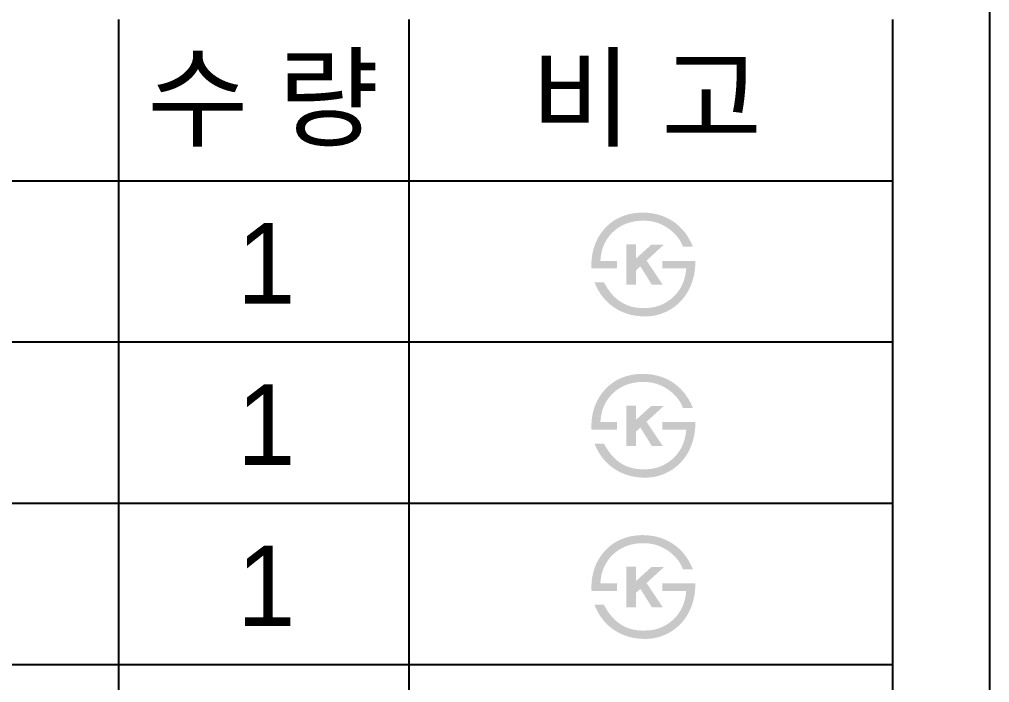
# Model space of a CAD drawing. Header units: millimetres. Extents: x 0 to 3800, y -67 to 2530.
# Drawn here: x 1499.2 to 1800, y 2094.4 to 2300 of the extents above; entities that cross this region are included whole.
import ezdxf
from ezdxf.enums import TextEntityAlignment as Align

# ---------------------------------------------------------------- set-up
doc = ezdxf.new("R2010")
doc.units = ezdxf.units.MM
doc.layers.add('TEXT', color=7, linetype='Continuous')
doc.layers.add('도각라인', color=255, linetype='Continuous')
doc.styles.add('타이틀', font='H2GTRM.TTF', dxfattribs={"height": 25})

msp = doc.modelspace()

# ---------------------------------------------------------------- hatches: boundary and pattern name
at = {"layer": 'TEXT'}
for points in [[(1676.58, 2222.79), (1676.56, 2223.2), (1676.55, 2223.61), (1676.55, 2224.02), (1676.56, 2224.42), (1676.57, 2224.83), (1676.59, 2225.23), (1676.63, 2225.63), (1676.67, 2226.03), (1676.71, 2226.42), (1676.77, 2226.82), (1676.84, 2227.21), (1676.91, 2227.6), (1676.99, 2227.99), (1677.09, 2228.37), (1677.19, 2228.76), (1677.29, 2229.14), (1677.42, 2229.52), (1677.54, 2229.9), (1677.68, 2230.28), (1677.83, 2230.65), (1677.98, 2231.01), (1678.15, 2231.37), (1678.32, 2231.72), (1678.49, 2232.07), (1678.68, 2232.41), (1678.88, 2232.74), (1679.08, 2233.07), (1679.29, 2233.39), (1679.51, 2233.71), (1679.74, 2234.02), (1679.98, 2234.32), (1680.48, 2234.94), (1680.75, 2235.24), (1681.03, 2235.54), (1681.31, 2235.83), (1681.6, 2236.1), (1681.9, 2236.37), (1682.2, 2236.63), (1682.51, 2236.88), (1682.83, 2237.12), (1683.15, 2237.36), (1683.48, 2237.58), (1683.82, 2237.79), (1684.17, 2238), (1684.52, 2238.2), (1684.88, 2238.38), (1685.25, 2238.56), (1685.65, 2238.74), (1686.06, 2238.91), (1686.48, 2239.07), (1686.9, 2239.22), (1687.32, 2239.36), (1687.76, 2239.48), (1688.2, 2239.59), (1688.64, 2239.7), (1689.09, 2239.79), (1689.55, 2239.87), (1690.01, 2239.93), (1690.48, 2239.99), (1690.96, 2240.03), (1691.44, 2240.07), (1691.93, 2240.09), (1692.42, 2240.1), (1693.18, 2240.08), (1693.56, 2240.06), (1693.93, 2240.03), (1694.3, 2240), (1694.66, 2239.96), (1695.02, 2239.91), (1695.38, 2239.86), (1695.73, 2239.8), (1696.08, 2239.74), (1696.42, 2239.66), (1696.76, 2239.59), (1697.1, 2239.5), (1697.43, 2239.41), (1697.76, 2239.32), (1698.09, 2239.21), (1698.41, 2239.1), (1698.73, 2238.99), (1699.04, 2238.87), (1699.35, 2238.74), (1699.66, 2238.6), (1699.96, 2238.46), (1700.26, 2238.31), (1700.56, 2238.16), (1700.85, 2238), (1701.14, 2237.83), (1701.42, 2237.66), (1701.7, 2237.48), (1701.98, 2237.29), (1702.25, 2237.1), (1702.52, 2236.9), (1702.78, 2236.7), (1703.2, 2236.35), (1703.61, 2236), (1704.01, 2235.62), (1704.39, 2235.24), (1704.76, 2234.84), (1705.12, 2234.42), (1705.46, 2234), (1705.79, 2233.56), (1706.11, 2233.1), (1706.42, 2232.63), (1706.72, 2232.15), (1707, 2231.65), (1707.27, 2231.14), (1707.52, 2230.62), (1707.77, 2230.08), (1708, 2229.53), (1708, 2229.53), (1704.9, 2229.53), (1704.9, 2229.53), (1704.84, 2229.71), (1704.77, 2229.88), (1704.7, 2230.06), (1704.63, 2230.23), (1704.56, 2230.4), (1704.48, 2230.57), (1704.39, 2230.74), (1704.3, 2230.91), (1704.21, 2231.08), (1704.12, 2231.25), (1704.02, 2231.41), (1703.91, 2231.58), (1703.81, 2231.74), (1703.7, 2231.91), (1703.58, 2232.07), (1703.46, 2232.23), (1703.34, 2232.39), (1703.21, 2232.55), (1702.95, 2232.87), (1702.67, 2233.19), (1702.37, 2233.5), (1702.06, 2233.81), (1701.73, 2234.11), (1701.39, 2234.41), (1701.03, 2234.71), (1700.8, 2234.89), (1700.57, 2235.06), (1700.33, 2235.23), (1700.1, 2235.39), (1699.86, 2235.54), (1699.62, 2235.69), (1699.38, 2235.84), (1699.13, 2235.97), (1698.89, 2236.11), (1698.64, 2236.23), (1698.39, 2236.35), (1698.14, 2236.47), (1697.88, 2236.58), (1697.63, 2236.68), (1697.37, 2236.78), (1697.11, 2236.88), (1696.85, 2236.96), (1696.58, 2237.05), (1696.32, 2237.12), (1696.05, 2237.19), (1695.78, 2237.26), (1695.51, 2237.32), (1695.24, 2237.37), (1694.96, 2237.42), (1694.69, 2237.46), (1694.41, 2237.5), (1694.13, 2237.53), (1693.84, 2237.55), (1693.56, 2237.57), (1693.27, 2237.59), (1692.99, 2237.6), (1692.7, 2237.6), (1692.35, 2237.6), (1692.01, 2237.59), (1691.67, 2237.57), (1691.33, 2237.55), (1691, 2237.52), (1690.67, 2237.48), (1690.34, 2237.44), (1690.02, 2237.39), (1689.7, 2237.33), (1689.39, 2237.27), (1689.08, 2237.2), (1688.77, 2237.13), (1688.47, 2237.05), (1688.17, 2236.96), (1687.87, 2236.86), (1687.58, 2236.76), (1687.29, 2236.66), (1687.01, 2236.54), (1686.73, 2236.42), (1686.45, 2236.29), (1686.18, 2236.16), (1685.91, 2236.02), (1685.64, 2235.87), (1685.38, 2235.72), (1685.12, 2235.56), (1684.87, 2235.39), (1684.62, 2235.22), (1684.37, 2235.04), (1684.13, 2234.86), (1683.89, 2234.66), (1683.65, 2234.46), (1683.42, 2234.26), (1683.19, 2234.04), (1682.96, 2233.82), (1682.74, 2233.59), (1682.53, 2233.36), (1682.32, 2233.13), (1682.12, 2232.89), (1681.93, 2232.64), (1681.75, 2232.39), (1681.57, 2232.14), (1681.39, 2231.89), (1681.23, 2231.62), (1681.07, 2231.36), (1680.92, 2231.09), (1680.77, 2230.82), (1680.64, 2230.54), (1680.51, 2230.25), (1680.38, 2229.97), (1680.26, 2229.68), (1680.15, 2229.38), (1680.05, 2229.08), (1679.95, 2228.78), (1679.86, 2228.47), (1679.78, 2228.15), (1679.7, 2227.84), (1679.63, 2227.51), (1679.57, 2227.19), (1679.51, 2226.86), (1679.46, 2226.52), (1679.42, 2226.18), (1679.38, 2225.84), (1679.35, 2225.49), (1679.33, 2225.14), (1679.33, 2225.14), (1684.51, 2225.14), (1684.51, 2225.14), (1684.51, 2225.14), (1684.51, 2222.79), (1684.51, 2222.79), (1684.51, 2222.79), (1676.58, 2222.79)], [(1690.34, 2225.83), (1695.14, 2230.18), (1699.01, 2230.18), (1693.64, 2225.23), (1698.67, 2217.72), (1695.29, 2217.72), (1691.73, 2223.43), (1690.34, 2222.19), (1690.34, 2217.72), (1687.39, 2217.72), (1687.39, 2230.29), (1690.34, 2230.29)], [(1708.75, 2225.14), (1708.75, 2224.7), (1708.75, 2224.26), (1708.74, 2223.83), (1708.71, 2223.4), (1708.68, 2222.97), (1708.64, 2222.54), (1708.59, 2222.12), (1708.52, 2221.69), (1708.45, 2221.28), (1708.37, 2220.86), (1708.29, 2220.44), (1708.19, 2220.03), (1708.08, 2219.62), (1707.96, 2219.22), (1707.84, 2218.81), (1707.7, 2218.41), (1707.56, 2218.03), (1707.41, 2217.65), (1707.26, 2217.27), (1707.09, 2216.9), (1706.92, 2216.54), (1706.74, 2216.18), (1706.55, 2215.83), (1706.36, 2215.49), (1706.15, 2215.15), (1705.94, 2214.81), (1705.72, 2214.49), (1705.5, 2214.16), (1705.26, 2213.85), (1705.02, 2213.54), (1704.77, 2213.23), (1704.51, 2212.93), (1704.24, 2212.64), (1703.97, 2212.36), (1703.69, 2212.08), (1703.4, 2211.82), (1703.11, 2211.56), (1702.81, 2211.31), (1702.51, 2211.07), (1702.2, 2210.84), (1701.88, 2210.61), (1701.56, 2210.4), (1701.24, 2210.19), (1700.91, 2209.99), (1700.57, 2209.8), (1700.23, 2209.62), (1699.88, 2209.45), (1699.53, 2209.28), (1699.16, 2209.12), (1698.79, 2208.97), (1698.42, 2208.82), (1698.04, 2208.69), (1697.66, 2208.57), (1697.28, 2208.46), (1696.9, 2208.36), (1696.51, 2208.27), (1696.12, 2208.19), (1695.72, 2208.12), (1695.33, 2208.06), (1694.93, 2208.02), (1694.53, 2207.98), (1694.12, 2207.95), (1693.71, 2207.94), (1693.3, 2207.93), (1692.64, 2207.94), (1691.98, 2207.96), (1691.34, 2208.01), (1690.7, 2208.08), (1690.08, 2208.17), (1689.77, 2208.22), (1689.47, 2208.28), (1689.16, 2208.34), (1688.86, 2208.4), (1688.56, 2208.48), (1688.27, 2208.55), (1687.98, 2208.64), (1687.69, 2208.73), (1687.4, 2208.82), (1687.11, 2208.92), (1686.83, 2209.02), (1686.55, 2209.13), (1686.27, 2209.24), (1686, 2209.36), (1685.73, 2209.48), (1685.46, 2209.61), (1685.19, 2209.75), (1684.92, 2209.89), (1684.66, 2210.03), (1684.4, 2210.18), (1684.15, 2210.34), (1683.62, 2210.67), (1683.36, 2210.85), (1683.1, 2211.03), (1682.85, 2211.22), (1682.6, 2211.41), (1682.35, 2211.61), (1682.11, 2211.81), (1681.87, 2212.02), (1681.64, 2212.24), (1681.41, 2212.45), (1681.19, 2212.68), (1680.97, 2212.9), (1680.75, 2213.14), (1680.54, 2213.37), (1680.34, 2213.62), (1680.13, 2213.86), (1679.94, 2214.12), (1679.74, 2214.37), (1679.55, 2214.63), (1679.37, 2214.9), (1679.19, 2215.17), (1679.01, 2215.45), (1678.84, 2215.73), (1678.67, 2216.02), (1678.51, 2216.31), (1678.35, 2216.61), (1678.19, 2216.91), (1678.04, 2217.21), (1677.75, 2217.84), (1677.48, 2218.49), (1677.48, 2218.49), (1680.43, 2218.49), (1680.43, 2218.49), (1680.66, 2218.06), (1680.89, 2217.65), (1681.13, 2217.25), (1681.38, 2216.86), (1681.62, 2216.48), (1681.88, 2216.11), (1682.14, 2215.75), (1682.4, 2215.41), (1682.67, 2215.08), (1682.94, 2214.76), (1683.22, 2214.45), (1683.51, 2214.15), (1683.8, 2213.87), (1684.1, 2213.6), (1684.4, 2213.33), (1684.7, 2213.08), (1684.93, 2212.91), (1685.16, 2212.74), (1685.39, 2212.58), (1685.63, 2212.43), (1685.86, 2212.28), (1686.1, 2212.14), (1686.35, 2212), (1686.59, 2211.87), (1686.84, 2211.74), (1687.09, 2211.63), (1687.34, 2211.51), (1687.6, 2211.41), (1687.86, 2211.31), (1688.12, 2211.21), (1688.39, 2211.12), (1688.66, 2211.04), (1688.93, 2210.96), (1689.2, 2210.89), (1689.48, 2210.83), (1689.76, 2210.77), (1690.04, 2210.72), (1690.32, 2210.67), (1690.61, 2210.63), (1690.9, 2210.59), (1691.19, 2210.57), (1691.49, 2210.54), (1691.79, 2210.53), (1692.09, 2210.52), (1692.39, 2210.51), (1692.7, 2210.51), (1693.01, 2210.52), (1693.87, 2210.54), (1694.14, 2210.56), (1694.41, 2210.58), (1694.68, 2210.6), (1694.95, 2210.63), (1695.21, 2210.67), (1695.48, 2210.71), (1695.74, 2210.76), (1696, 2210.81), (1696.26, 2210.87), (1696.52, 2210.93), (1696.77, 2211), (1697.03, 2211.08), (1697.28, 2211.16), (1697.53, 2211.25), (1697.78, 2211.34), (1698.02, 2211.44), (1698.27, 2211.54), (1698.51, 2211.65), (1698.75, 2211.76), (1698.99, 2211.88), (1699.23, 2212.01), (1699.47, 2212.14), (1699.7, 2212.27), (1699.94, 2212.42), (1700.17, 2212.56), (1700.4, 2212.72), (1700.63, 2212.88), (1700.85, 2213.04), (1701.08, 2213.21), (1701.3, 2213.38), (1701.56, 2213.6), (1701.81, 2213.82), (1702.05, 2214.05), (1702.28, 2214.28), (1702.51, 2214.51), (1702.73, 2214.76), (1702.94, 2215), (1703.15, 2215.25), (1703.35, 2215.51), (1703.54, 2215.77), (1703.73, 2216.04), (1703.9, 2216.31), (1704.07, 2216.58), (1704.24, 2216.86), (1704.39, 2217.15), (1704.54, 2217.44), (1704.68, 2217.74), (1704.82, 2218.04), (1704.95, 2218.35), (1705.07, 2218.66), (1705.18, 2218.97), (1705.28, 2219.3), (1705.38, 2219.62), (1705.47, 2219.95), (1705.56, 2220.29), (1705.64, 2220.63), (1705.71, 2220.98), (1705.77, 2221.33), (1705.82, 2221.69), (1705.87, 2222.05), (1705.91, 2222.42), (1705.95, 2222.79), (1705.95, 2222.79), (1698.52, 2222.79), (1698.52, 2222.79), (1698.52, 2222.79), (1698.52, 2225.14), (1698.52, 2225.14), (1698.52, 2225.14), (1708.75, 2225.14)], [(1676.58, 2172.79), (1676.56, 2173.2), (1676.55, 2173.61), (1676.55, 2174.02), (1676.56, 2174.42), (1676.57, 2174.83), (1676.59, 2175.23), (1676.63, 2175.63), (1676.67, 2176.03), (1676.71, 2176.42), (1676.77, 2176.82), (1676.84, 2177.21), (1676.91, 2177.6), (1676.99, 2177.99), (1677.09, 2178.37), (1677.19, 2178.76), (1677.29, 2179.14), (1677.42, 2179.52), (1677.54, 2179.9), (1677.68, 2180.28), (1677.83, 2180.65), (1677.98, 2181.01), (1678.15, 2181.37), (1678.32, 2181.72), (1678.49, 2182.07), (1678.68, 2182.41), (1678.88, 2182.74), (1679.08, 2183.07), (1679.29, 2183.39), (1679.51, 2183.71), (1679.74, 2184.02), (1679.98, 2184.32), (1680.48, 2184.94), (1680.75, 2185.24), (1681.03, 2185.54), (1681.31, 2185.83), (1681.6, 2186.1), (1681.9, 2186.37), (1682.2, 2186.63), (1682.51, 2186.88), (1682.83, 2187.12), (1683.15, 2187.36), (1683.48, 2187.58), (1683.82, 2187.79), (1684.17, 2188), (1684.52, 2188.2), (1684.88, 2188.38), (1685.25, 2188.56), (1685.65, 2188.74), (1686.06, 2188.91), (1686.48, 2189.07), (1686.9, 2189.22), (1687.32, 2189.36), (1687.76, 2189.48), (1688.2, 2189.59), (1688.64, 2189.7), (1689.09, 2189.79), (1689.55, 2189.87), (1690.01, 2189.93), (1690.48, 2189.99), (1690.96, 2190.03), (1691.44, 2190.07), (1691.93, 2190.09), (1692.42, 2190.1), (1693.18, 2190.08), (1693.56, 2190.06), (1693.93, 2190.03), (1694.3, 2190), (1694.66, 2189.96), (1695.02, 2189.91), (1695.38, 2189.86), (1695.73, 2189.8), (1696.08, 2189.74), (1696.42, 2189.66), (1696.76, 2189.59), (1697.1, 2189.5), (1697.43, 2189.41), (1697.76, 2189.32), (1698.09, 2189.21), (1698.41, 2189.1), (1698.73, 2188.99), (1699.04, 2188.87), (1699.35, 2188.74), (1699.66, 2188.6), (1699.96, 2188.46), (1700.26, 2188.31), (1700.56, 2188.16), (1700.85, 2188), (1701.14, 2187.83), (1701.42, 2187.66), (1701.7, 2187.48), (1701.98, 2187.29), (1702.25, 2187.1), (1702.52, 2186.9), (1702.78, 2186.7), (1703.2, 2186.35), (1703.61, 2186), (1704.01, 2185.62), (1704.39, 2185.24), (1704.76, 2184.84), (1705.12, 2184.42), (1705.46, 2184), (1705.79, 2183.56), (1706.11, 2183.1), (1706.42, 2182.63), (1706.72, 2182.15), (1707, 2181.65), (1707.27, 2181.14), (1707.52, 2180.62), (1707.77, 2180.08), (1708, 2179.53), (1708, 2179.53), (1704.9, 2179.53), (1704.9, 2179.53), (1704.84, 2179.71), (1704.77, 2179.88), (1704.7, 2180.06), (1704.63, 2180.23), (1704.56, 2180.4), (1704.48, 2180.57), (1704.39, 2180.74), (1704.3, 2180.91), (1704.21, 2181.08), (1704.12, 2181.25), (1704.02, 2181.41), (1703.91, 2181.58), (1703.81, 2181.74), (1703.7, 2181.91), (1703.58, 2182.07), (1703.46, 2182.23), (1703.34, 2182.39), (1703.21, 2182.55), (1702.95, 2182.87), (1702.67, 2183.19), (1702.37, 2183.5), (1702.06, 2183.81), (1701.73, 2184.11), (1701.39, 2184.41), (1701.03, 2184.71), (1700.8, 2184.89), (1700.57, 2185.06), (1700.33, 2185.23), (1700.1, 2185.39), (1699.86, 2185.54), (1699.62, 2185.69), (1699.38, 2185.84), (1699.13, 2185.97), (1698.89, 2186.11), (1698.64, 2186.23), (1698.39, 2186.35), (1698.14, 2186.47), (1697.88, 2186.58), (1697.63, 2186.68), (1697.37, 2186.78), (1697.11, 2186.88), (1696.85, 2186.96), (1696.58, 2187.05), (1696.32, 2187.12), (1696.05, 2187.19), (1695.78, 2187.26), (1695.51, 2187.32), (1695.24, 2187.37), (1694.96, 2187.42), (1694.69, 2187.46), (1694.41, 2187.5), (1694.13, 2187.53), (1693.84, 2187.55), (1693.56, 2187.57), (1693.27, 2187.59), (1692.99, 2187.6), (1692.7, 2187.6), (1692.35, 2187.6), (1692.01, 2187.59), (1691.67, 2187.57), (1691.33, 2187.55), (1691, 2187.52), (1690.67, 2187.48), (1690.34, 2187.44), (1690.02, 2187.39), (1689.7, 2187.33), (1689.39, 2187.27), (1689.08, 2187.2), (1688.77, 2187.13), (1688.47, 2187.05), (1688.17, 2186.96), (1687.87, 2186.86), (1687.58, 2186.76), (1687.29, 2186.66), (1687.01, 2186.54), (1686.73, 2186.42), (1686.45, 2186.29), (1686.18, 2186.16), (1685.91, 2186.02), (1685.64, 2185.87), (1685.38, 2185.72), (1685.12, 2185.56), (1684.87, 2185.39), (1684.62, 2185.22), (1684.37, 2185.04), (1684.13, 2184.86), (1683.89, 2184.66), (1683.65, 2184.46), (1683.42, 2184.26), (1683.19, 2184.04), (1682.96, 2183.82), (1682.74, 2183.59), (1682.53, 2183.36), (1682.32, 2183.13), (1682.12, 2182.89), (1681.93, 2182.64), (1681.75, 2182.39), (1681.57, 2182.14), (1681.39, 2181.89), (1681.23, 2181.62), (1681.07, 2181.36), (1680.92, 2181.09), (1680.77, 2180.82), (1680.64, 2180.54), (1680.51, 2180.25), (1680.38, 2179.97), (1680.26, 2179.68), (1680.15, 2179.38), (1680.05, 2179.08), (1679.95, 2178.78), (1679.86, 2178.47), (1679.78, 2178.15), (1679.7, 2177.84), (1679.63, 2177.51), (1679.57, 2177.19), (1679.51, 2176.86), (1679.46, 2176.52), (1679.42, 2176.18), (1679.38, 2175.84), (1679.35, 2175.49), (1679.33, 2175.14), (1679.33, 2175.14), (1684.51, 2175.14), (1684.51, 2175.14), (1684.51, 2175.14), (1684.51, 2172.79), (1684.51, 2172.79), (1684.51, 2172.79), (1676.58, 2172.79)], [(1690.34, 2175.83), (1695.14, 2180.18), (1699.01, 2180.18), (1693.64, 2175.23), (1698.67, 2167.72), (1695.29, 2167.72), (1691.73, 2173.43), (1690.34, 2172.19), (1690.34, 2167.72), (1687.39, 2167.72), (1687.39, 2180.29), (1690.34, 2180.29)], [(1708.75, 2175.14), (1708.75, 2174.7), (1708.75, 2174.26), (1708.74, 2173.83), (1708.71, 2173.4), (1708.68, 2172.97), (1708.64, 2172.54), (1708.59, 2172.12), (1708.52, 2171.69), (1708.45, 2171.28), (1708.37, 2170.86), (1708.29, 2170.44), (1708.19, 2170.03), (1708.08, 2169.62), (1707.96, 2169.22), (1707.84, 2168.81), (1707.7, 2168.41), (1707.56, 2168.03), (1707.41, 2167.65), (1707.26, 2167.27), (1707.09, 2166.9), (1706.92, 2166.54), (1706.74, 2166.18), (1706.55, 2165.83), (1706.36, 2165.49), (1706.15, 2165.15), (1705.94, 2164.81), (1705.72, 2164.49), (1705.5, 2164.16), (1705.26, 2163.85), (1705.02, 2163.54), (1704.77, 2163.23), (1704.51, 2162.93), (1704.24, 2162.64), (1703.97, 2162.36), (1703.69, 2162.08), (1703.4, 2161.82), (1703.11, 2161.56), (1702.81, 2161.31), (1702.51, 2161.07), (1702.2, 2160.84), (1701.88, 2160.61), (1701.56, 2160.4), (1701.24, 2160.19), (1700.91, 2159.99), (1700.57, 2159.8), (1700.23, 2159.62), (1699.88, 2159.45), (1699.53, 2159.28), (1699.16, 2159.12), (1698.79, 2158.97), (1698.42, 2158.82), (1698.04, 2158.69), (1697.66, 2158.57), (1697.28, 2158.46), (1696.9, 2158.36), (1696.51, 2158.27), (1696.12, 2158.19), (1695.72, 2158.12), (1695.33, 2158.06), (1694.93, 2158.02), (1694.53, 2157.98), (1694.12, 2157.95), (1693.71, 2157.94), (1693.3, 2157.93), (1692.64, 2157.94), (1691.98, 2157.96), (1691.34, 2158.01), (1690.7, 2158.08), (1690.08, 2158.17), (1689.77, 2158.22), (1689.47, 2158.28), (1689.16, 2158.34), (1688.86, 2158.4), (1688.56, 2158.48), (1688.27, 2158.55), (1687.98, 2158.64), (1687.69, 2158.73), (1687.4, 2158.82), (1687.11, 2158.92), (1686.83, 2159.02), (1686.55, 2159.13), (1686.27, 2159.24), (1686, 2159.36), (1685.73, 2159.48), (1685.46, 2159.61), (1685.19, 2159.75), (1684.92, 2159.89), (1684.66, 2160.03), (1684.4, 2160.18), (1684.15, 2160.34), (1683.62, 2160.67), (1683.36, 2160.85), (1683.1, 2161.03), (1682.85, 2161.22), (1682.6, 2161.41), (1682.35, 2161.61), (1682.11, 2161.81), (1681.87, 2162.02), (1681.64, 2162.24), (1681.41, 2162.45), (1681.19, 2162.68), (1680.97, 2162.9), (1680.75, 2163.14), (1680.54, 2163.37), (1680.34, 2163.62), (1680.13, 2163.86), (1679.94, 2164.12), (1679.74, 2164.37), (1679.55, 2164.63), (1679.37, 2164.9), (1679.19, 2165.17), (1679.01, 2165.45), (1678.84, 2165.73), (1678.67, 2166.02), (1678.51, 2166.31), (1678.35, 2166.61), (1678.19, 2166.91), (1678.04, 2167.21), (1677.75, 2167.84), (1677.48, 2168.49), (1677.48, 2168.49), (1680.43, 2168.49), (1680.43, 2168.49), (1680.66, 2168.06), (1680.89, 2167.65), (1681.13, 2167.25), (1681.38, 2166.86), (1681.62, 2166.48), (1681.88, 2166.11), (1682.14, 2165.75), (1682.4, 2165.41), (1682.67, 2165.08), (1682.94, 2164.76), (1683.22, 2164.45), (1683.51, 2164.15), (1683.8, 2163.87), (1684.1, 2163.6), (1684.4, 2163.33), (1684.7, 2163.08), (1684.93, 2162.91), (1685.16, 2162.74), (1685.39, 2162.58), (1685.63, 2162.43), (1685.86, 2162.28), (1686.1, 2162.14), (1686.35, 2162), (1686.59, 2161.87), (1686.84, 2161.74), (1687.09, 2161.63), (1687.34, 2161.51), (1687.6, 2161.41), (1687.86, 2161.31), (1688.12, 2161.21), (1688.39, 2161.12), (1688.66, 2161.04), (1688.93, 2160.96), (1689.2, 2160.89), (1689.48, 2160.83), (1689.76, 2160.77), (1690.04, 2160.72), (1690.32, 2160.67), (1690.61, 2160.63), (1690.9, 2160.59), (1691.19, 2160.57), (1691.49, 2160.54), (1691.79, 2160.53), (1692.09, 2160.52), (1692.39, 2160.51), (1692.7, 2160.51), (1693.01, 2160.52), (1693.87, 2160.54), (1694.14, 2160.56), (1694.41, 2160.58), (1694.68, 2160.6), (1694.95, 2160.63), (1695.21, 2160.67), (1695.48, 2160.71), (1695.74, 2160.76), (1696, 2160.81), (1696.26, 2160.87), (1696.52, 2160.93), (1696.77, 2161), (1697.03, 2161.08), (1697.28, 2161.16), (1697.53, 2161.25), (1697.78, 2161.34), (1698.02, 2161.44), (1698.27, 2161.54), (1698.51, 2161.65), (1698.75, 2161.76), (1698.99, 2161.88), (1699.23, 2162.01), (1699.47, 2162.14), (1699.7, 2162.27), (1699.94, 2162.42), (1700.17, 2162.56), (1700.4, 2162.72), (1700.63, 2162.88), (1700.85, 2163.04), (1701.08, 2163.21), (1701.3, 2163.38), (1701.56, 2163.6), (1701.81, 2163.82), (1702.05, 2164.05), (1702.28, 2164.28), (1702.51, 2164.51), (1702.73, 2164.76), (1702.94, 2165), (1703.15, 2165.25), (1703.35, 2165.51), (1703.54, 2165.77), (1703.73, 2166.04), (1703.9, 2166.31), (1704.07, 2166.58), (1704.24, 2166.86), (1704.39, 2167.15), (1704.54, 2167.44), (1704.68, 2167.74), (1704.82, 2168.04), (1704.95, 2168.35), (1705.07, 2168.66), (1705.18, 2168.97), (1705.28, 2169.3), (1705.38, 2169.62), (1705.47, 2169.95), (1705.56, 2170.29), (1705.64, 2170.63), (1705.71, 2170.98), (1705.77, 2171.33), (1705.82, 2171.69), (1705.87, 2172.05), (1705.91, 2172.42), (1705.95, 2172.79), (1705.95, 2172.79), (1698.52, 2172.79), (1698.52, 2172.79), (1698.52, 2172.79), (1698.52, 2175.14), (1698.52, 2175.14), (1698.52, 2175.14), (1708.75, 2175.14)], [(1676.58, 2122.79), (1676.56, 2123.2), (1676.55, 2123.61), (1676.55, 2124.02), (1676.56, 2124.42), (1676.57, 2124.83), (1676.59, 2125.23), (1676.63, 2125.63), (1676.67, 2126.03), (1676.71, 2126.42), (1676.77, 2126.82), (1676.84, 2127.21), (1676.91, 2127.6), (1676.99, 2127.99), (1677.09, 2128.37), (1677.19, 2128.76), (1677.29, 2129.14), (1677.42, 2129.52), (1677.54, 2129.9), (1677.68, 2130.28), (1677.83, 2130.65), (1677.98, 2131.01), (1678.15, 2131.37), (1678.32, 2131.72), (1678.49, 2132.07), (1678.68, 2132.41), (1678.88, 2132.74), (1679.08, 2133.07), (1679.29, 2133.39), (1679.51, 2133.71), (1679.74, 2134.02), (1679.98, 2134.32), (1680.48, 2134.94), (1680.75, 2135.24), (1681.03, 2135.54), (1681.31, 2135.83), (1681.6, 2136.1), (1681.9, 2136.37), (1682.2, 2136.63), (1682.51, 2136.88), (1682.83, 2137.12), (1683.15, 2137.36), (1683.48, 2137.58), (1683.82, 2137.79), (1684.17, 2138), (1684.52, 2138.2), (1684.88, 2138.38), (1685.25, 2138.56), (1685.65, 2138.74), (1686.06, 2138.91), (1686.48, 2139.07), (1686.9, 2139.22), (1687.32, 2139.36), (1687.76, 2139.48), (1688.2, 2139.59), (1688.64, 2139.7), (1689.09, 2139.79), (1689.55, 2139.87), (1690.01, 2139.93), (1690.48, 2139.99), (1690.96, 2140.03), (1691.44, 2140.07), (1691.93, 2140.09), (1692.42, 2140.1), (1693.18, 2140.08), (1693.56, 2140.06), (1693.93, 2140.03), (1694.3, 2140), (1694.66, 2139.96), (1695.02, 2139.91), (1695.38, 2139.86), (1695.73, 2139.8), (1696.08, 2139.74), (1696.42, 2139.66), (1696.76, 2139.59), (1697.1, 2139.5), (1697.43, 2139.41), (1697.76, 2139.32), (1698.09, 2139.21), (1698.41, 2139.1), (1698.73, 2138.99), (1699.04, 2138.87), (1699.35, 2138.74), (1699.66, 2138.6), (1699.96, 2138.46), (1700.26, 2138.31), (1700.56, 2138.16), (1700.85, 2138), (1701.14, 2137.83), (1701.42, 2137.66), (1701.7, 2137.48), (1701.98, 2137.29), (1702.25, 2137.1), (1702.52, 2136.9), (1702.78, 2136.7), (1703.2, 2136.35), (1703.61, 2136), (1704.01, 2135.62), (1704.39, 2135.24), (1704.76, 2134.84), (1705.12, 2134.42), (1705.46, 2134), (1705.79, 2133.56), (1706.11, 2133.1), (1706.42, 2132.63), (1706.72, 2132.15), (1707, 2131.65), (1707.27, 2131.14), (1707.52, 2130.62), (1707.77, 2130.08), (1708, 2129.53), (1708, 2129.53), (1704.9, 2129.53), (1704.9, 2129.53), (1704.84, 2129.71), (1704.77, 2129.88), (1704.7, 2130.06), (1704.63, 2130.23), (1704.56, 2130.4), (1704.48, 2130.57), (1704.39, 2130.74), (1704.3, 2130.91), (1704.21, 2131.08), (1704.12, 2131.25), (1704.02, 2131.41), (1703.91, 2131.58), (1703.81, 2131.74), (1703.7, 2131.91), (1703.58, 2132.07), (1703.46, 2132.23), (1703.34, 2132.39), (1703.21, 2132.55), (1702.95, 2132.87), (1702.67, 2133.19), (1702.37, 2133.5), (1702.06, 2133.81), (1701.73, 2134.11), (1701.39, 2134.41), (1701.03, 2134.71), (1700.8, 2134.89), (1700.57, 2135.06), (1700.33, 2135.23), (1700.1, 2135.39), (1699.86, 2135.54), (1699.62, 2135.69), (1699.38, 2135.84), (1699.13, 2135.97), (1698.89, 2136.11), (1698.64, 2136.23), (1698.39, 2136.35), (1698.14, 2136.47), (1697.88, 2136.58), (1697.63, 2136.68), (1697.37, 2136.78), (1697.11, 2136.88), (1696.85, 2136.96), (1696.58, 2137.05), (1696.32, 2137.12), (1696.05, 2137.19), (1695.78, 2137.26), (1695.51, 2137.32), (1695.24, 2137.37), (1694.96, 2137.42), (1694.69, 2137.46), (1694.41, 2137.5), (1694.13, 2137.53), (1693.84, 2137.55), (1693.56, 2137.57), (1693.27, 2137.59), (1692.99, 2137.6), (1692.7, 2137.6), (1692.35, 2137.6), (1692.01, 2137.59), (1691.67, 2137.57), (1691.33, 2137.55), (1691, 2137.52), (1690.67, 2137.48), (1690.34, 2137.44), (1690.02, 2137.39), (1689.7, 2137.33), (1689.39, 2137.27), (1689.08, 2137.2), (1688.77, 2137.13), (1688.47, 2137.05), (1688.17, 2136.96), (1687.87, 2136.86), (1687.58, 2136.76), (1687.29, 2136.66), (1687.01, 2136.54), (1686.73, 2136.42), (1686.45, 2136.29), (1686.18, 2136.16), (1685.91, 2136.02), (1685.64, 2135.87), (1685.38, 2135.72), (1685.12, 2135.56), (1684.87, 2135.39), (1684.62, 2135.22), (1684.37, 2135.04), (1684.13, 2134.86), (1683.89, 2134.66), (1683.65, 2134.46), (1683.42, 2134.26), (1683.19, 2134.04), (1682.96, 2133.82), (1682.74, 2133.59), (1682.53, 2133.36), (1682.32, 2133.13), (1682.12, 2132.89), (1681.93, 2132.64), (1681.75, 2132.39), (1681.57, 2132.14), (1681.39, 2131.89), (1681.23, 2131.62), (1681.07, 2131.36), (1680.92, 2131.09), (1680.77, 2130.82), (1680.64, 2130.54), (1680.51, 2130.25), (1680.38, 2129.97), (1680.26, 2129.68), (1680.15, 2129.38), (1680.05, 2129.08), (1679.95, 2128.78), (1679.86, 2128.47), (1679.78, 2128.15), (1679.7, 2127.84), (1679.63, 2127.51), (1679.57, 2127.19), (1679.51, 2126.86), (1679.46, 2126.52), (1679.42, 2126.18), (1679.38, 2125.84), (1679.35, 2125.49), (1679.33, 2125.14), (1679.33, 2125.14), (1684.51, 2125.14), (1684.51, 2125.14), (1684.51, 2125.14), (1684.51, 2122.79), (1684.51, 2122.79), (1684.51, 2122.79), (1676.58, 2122.79)], [(1690.34, 2125.83), (1695.14, 2130.18), (1699.01, 2130.18), (1693.64, 2125.23), (1698.67, 2117.72), (1695.29, 2117.72), (1691.73, 2123.43), (1690.34, 2122.19), (1690.34, 2117.72), (1687.39, 2117.72), (1687.39, 2130.29), (1690.34, 2130.29)], [(1708.75, 2125.14), (1708.75, 2124.7), (1708.75, 2124.26), (1708.74, 2123.83), (1708.71, 2123.4), (1708.68, 2122.97), (1708.64, 2122.54), (1708.59, 2122.12), (1708.52, 2121.69), (1708.45, 2121.28), (1708.37, 2120.86), (1708.29, 2120.44), (1708.19, 2120.03), (1708.08, 2119.62), (1707.96, 2119.22), (1707.84, 2118.81), (1707.7, 2118.41), (1707.56, 2118.03), (1707.41, 2117.65), (1707.26, 2117.27), (1707.09, 2116.9), (1706.92, 2116.54), (1706.74, 2116.18), (1706.55, 2115.83), (1706.36, 2115.49), (1706.15, 2115.15), (1705.94, 2114.81), (1705.72, 2114.49), (1705.5, 2114.16), (1705.26, 2113.85), (1705.02, 2113.54), (1704.77, 2113.23), (1704.51, 2112.93), (1704.24, 2112.64), (1703.97, 2112.36), (1703.69, 2112.08), (1703.4, 2111.82), (1703.11, 2111.56), (1702.81, 2111.31), (1702.51, 2111.07), (1702.2, 2110.84), (1701.88, 2110.61), (1701.56, 2110.4), (1701.24, 2110.19), (1700.91, 2109.99), (1700.57, 2109.8), (1700.23, 2109.62), (1699.88, 2109.45), (1699.53, 2109.28), (1699.16, 2109.12), (1698.79, 2108.97), (1698.42, 2108.82), (1698.04, 2108.69), (1697.66, 2108.57), (1697.28, 2108.46), (1696.9, 2108.36), (1696.51, 2108.27), (1696.12, 2108.19), (1695.72, 2108.12), (1695.33, 2108.06), (1694.93, 2108.02), (1694.53, 2107.98), (1694.12, 2107.95), (1693.71, 2107.94), (1693.3, 2107.93), (1692.64, 2107.94), (1691.98, 2107.96), (1691.34, 2108.01), (1690.7, 2108.08), (1690.08, 2108.17), (1689.77, 2108.22), (1689.47, 2108.28), (1689.16, 2108.34), (1688.86, 2108.4), (1688.56, 2108.48), (1688.27, 2108.55), (1687.98, 2108.64), (1687.69, 2108.73), (1687.4, 2108.82), (1687.11, 2108.92), (1686.83, 2109.02), (1686.55, 2109.13), (1686.27, 2109.24), (1686, 2109.36), (1685.73, 2109.48), (1685.46, 2109.61), (1685.19, 2109.75), (1684.92, 2109.89), (1684.66, 2110.03), (1684.4, 2110.18), (1684.15, 2110.34), (1683.62, 2110.67), (1683.36, 2110.85), (1683.1, 2111.03), (1682.85, 2111.22), (1682.6, 2111.41), (1682.35, 2111.61), (1682.11, 2111.81), (1681.87, 2112.02), (1681.64, 2112.24), (1681.41, 2112.45), (1681.19, 2112.68), (1680.97, 2112.9), (1680.75, 2113.14), (1680.54, 2113.37), (1680.34, 2113.62), (1680.13, 2113.86), (1679.94, 2114.12), (1679.74, 2114.37), (1679.55, 2114.63), (1679.37, 2114.9), (1679.19, 2115.17), (1679.01, 2115.45), (1678.84, 2115.73), (1678.67, 2116.02), (1678.51, 2116.31), (1678.35, 2116.61), (1678.19, 2116.91), (1678.04, 2117.21), (1677.75, 2117.84), (1677.48, 2118.49), (1677.48, 2118.49), (1680.43, 2118.49), (1680.43, 2118.49), (1680.66, 2118.06), (1680.89, 2117.65), (1681.13, 2117.25), (1681.38, 2116.86), (1681.62, 2116.48), (1681.88, 2116.11), (1682.14, 2115.75), (1682.4, 2115.41), (1682.67, 2115.08), (1682.94, 2114.76), (1683.22, 2114.45), (1683.51, 2114.15), (1683.8, 2113.87), (1684.1, 2113.6), (1684.4, 2113.33), (1684.7, 2113.08), (1684.93, 2112.91), (1685.16, 2112.74), (1685.39, 2112.58), (1685.63, 2112.43), (1685.86, 2112.28), (1686.1, 2112.14), (1686.35, 2112), (1686.59, 2111.87), (1686.84, 2111.74), (1687.09, 2111.63), (1687.34, 2111.51), (1687.6, 2111.41), (1687.86, 2111.31), (1688.12, 2111.21), (1688.39, 2111.12), (1688.66, 2111.04), (1688.93, 2110.96), (1689.2, 2110.89), (1689.48, 2110.83), (1689.76, 2110.77), (1690.04, 2110.72), (1690.32, 2110.67), (1690.61, 2110.63), (1690.9, 2110.59), (1691.19, 2110.57), (1691.49, 2110.54), (1691.79, 2110.53), (1692.09, 2110.52), (1692.39, 2110.51), (1692.7, 2110.51), (1693.01, 2110.52), (1693.87, 2110.54), (1694.14, 2110.56), (1694.41, 2110.58), (1694.68, 2110.6), (1694.95, 2110.63), (1695.21, 2110.67), (1695.48, 2110.71), (1695.74, 2110.76), (1696, 2110.81), (1696.26, 2110.87), (1696.52, 2110.93), (1696.77, 2111), (1697.03, 2111.08), (1697.28, 2111.16), (1697.53, 2111.25), (1697.78, 2111.34), (1698.02, 2111.44), (1698.27, 2111.54), (1698.51, 2111.65), (1698.75, 2111.76), (1698.99, 2111.88), (1699.23, 2112.01), (1699.47, 2112.14), (1699.7, 2112.27), (1699.94, 2112.42), (1700.17, 2112.56), (1700.4, 2112.72), (1700.63, 2112.88), (1700.85, 2113.04), (1701.08, 2113.21), (1701.3, 2113.38), (1701.56, 2113.6), (1701.81, 2113.82), (1702.05, 2114.05), (1702.28, 2114.28), (1702.51, 2114.51), (1702.73, 2114.76), (1702.94, 2115), (1703.15, 2115.25), (1703.35, 2115.51), (1703.54, 2115.77), (1703.73, 2116.04), (1703.9, 2116.31), (1704.07, 2116.58), (1704.24, 2116.86), (1704.39, 2117.15), (1704.54, 2117.44), (1704.68, 2117.74), (1704.82, 2118.04), (1704.95, 2118.35), (1705.07, 2118.66), (1705.18, 2118.97), (1705.28, 2119.3), (1705.38, 2119.62), (1705.47, 2119.95), (1705.56, 2120.29), (1705.64, 2120.63), (1705.71, 2120.98), (1705.77, 2121.33), (1705.82, 2121.69), (1705.87, 2122.05), (1705.91, 2122.42), (1705.95, 2122.79), (1705.95, 2122.79), (1698.52, 2122.79), (1698.52, 2122.79), (1698.52, 2122.79), (1698.52, 2125.14), (1698.52, 2125.14), (1698.52, 2125.14), (1708.75, 2125.14)]]:
    msp.add_hatch(color=256, dxfattribs=at).paths.add_polyline_path(points, flags=0)

# ---------------------------------------------------------------- linework, layer by layer
at = {"layer": '도각라인', "color": 7}
for p, q in [((1800, 2530), (1800, 0)), ((1530, 1950), (1530, 2300)), ((1620, 1950), (1620, 2300)), ((1770, 1950), (1770, 2300)), ((975, 2250), (1770, 2250)), ((975, 2200), (1770, 2200)), ((975, 2150), (1770, 2150)), ((975, 2100), (1770, 2100))]:
    msp.add_line(p, q, dxfattribs=at)

# ---------------------------------------------------------------- texts
at = {"layer": 'TEXT', "style": '타이틀'}
for s, p in [('수 량', (1574.77, 2275.73)), ('비 고', (1693.62, 2275.73)), ('1', (1575.74, 2224.38)), ('1', (1575.74, 2174.38)), ('1', (1575.74, 2124.38))]:
    msp.add_text(s, height=25, dxfattribs=at).set_placement(p, align=Align.MIDDLE_CENTER)

doc.saveas('drawing.dxf')
